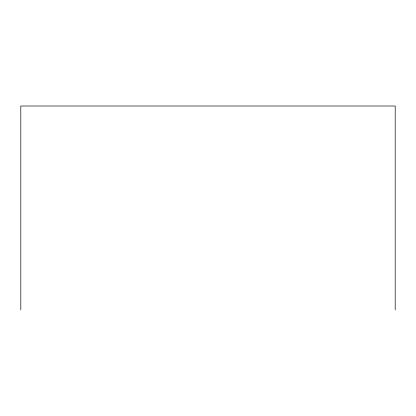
<?xml version="1.0" encoding="UTF-8"?>
<svg xmlns="http://www.w3.org/2000/svg" width="416" height="416" viewBox="0 0 416 416"><rect width="100%" height="100%" fill="white"/><g stroke="black" fill="none" stroke-linecap="round" stroke-linejoin="round"><path stroke-width="0.62" d="M395.2 309.988L395.2 106.012L20.8 106.012L20.8 309.988"/></g></svg>
